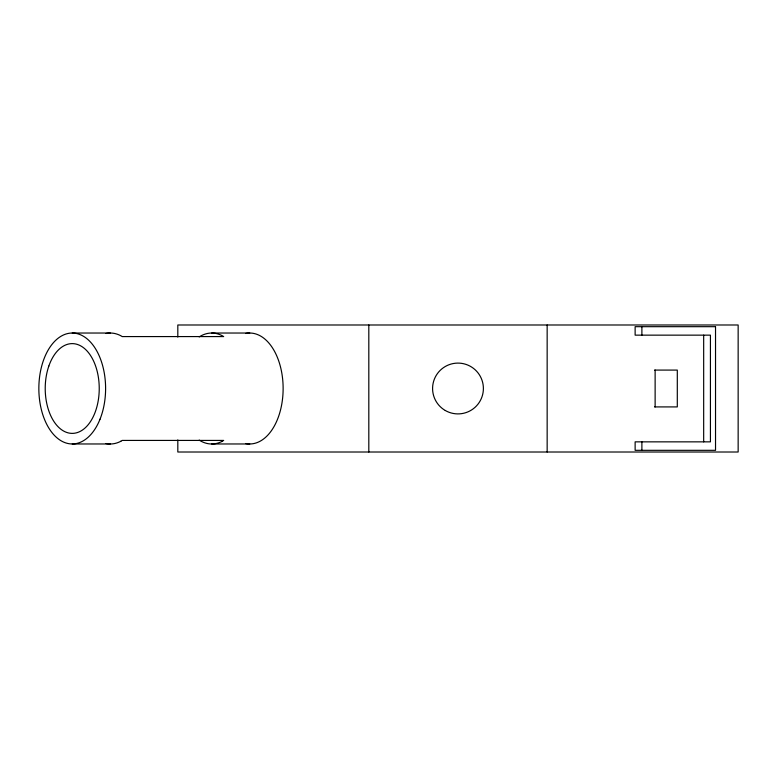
<?xml version="1.0" encoding="UTF-8"?>
<svg xmlns="http://www.w3.org/2000/svg" width="777" height="777" viewBox="0 0 777 777"><rect width="100%" height="100%" fill="white"/><g stroke="black" fill="none" stroke-linecap="round" stroke-linejoin="round"><path stroke-width="1.17" d="M120.814 441.249L122.222 440.423L223.659 440.423L222.261 441.249M72.232 333.032L110.295 333.032M211.732 333.032L249.757 333.032M654.555 370.085L677.301 370.085L677.301 406.915L654.555 406.915M72.232 443.968L110.285 443.968M211.732 443.968L249.757 443.968M703.671 335.149L703.671 441.851M655.128 370.085L655.128 406.915M641.889 326.68L641.889 335.149M641.889 441.851L641.889 450.32M547.154 324.99L547.154 452.01M368.813 324.99L368.813 452.01M177.816 337.092L177.816 324.99L738.15 324.99L738.15 452.01L177.816 452.01L177.816 439.908M245.571 333.469A55.468 33.382 -90 0 1 283.129 388.5A55.468 33.382 -90 0 1 245.571 443.531M199.194 336.927A55.478 34.081 -90 0 1 222.261 335.751L223.669 336.577L122.222 336.577L120.823 335.751A55.478 34.081 -90 0 0 106.022 333.469M222.261 441.278A55.478 34.081 -90 0 1 199.184 440.093M120.814 441.278A55.478 34.081 -90 0 1 106.022 443.55M715.53 326.68L635.13 326.68L635.13 335.149L710.431 335.149L710.431 441.851L635.13 441.851L635.13 450.32L715.53 450.32L715.53 326.68M48.834 366.064A44.881 27.01 90 0 0 72.232 433.381A44.881 27.01 90 0 0 95.62 366.064A44.881 27.01 90 0 0 48.834 366.064M100.029 419.192A55.468 33.382 -90 0 0 74.33 333.148A55.468 33.382 -90 0 0 42.327 413.16A55.468 33.382 -90 0 0 100.029 419.192M445.279 410.499A25.408 25.408 0 0 0 483.391 388.5A25.408 25.408 0 0 0 445.279 366.501A25.408 25.408 0 0 0 445.279 410.499"/></g></svg>
